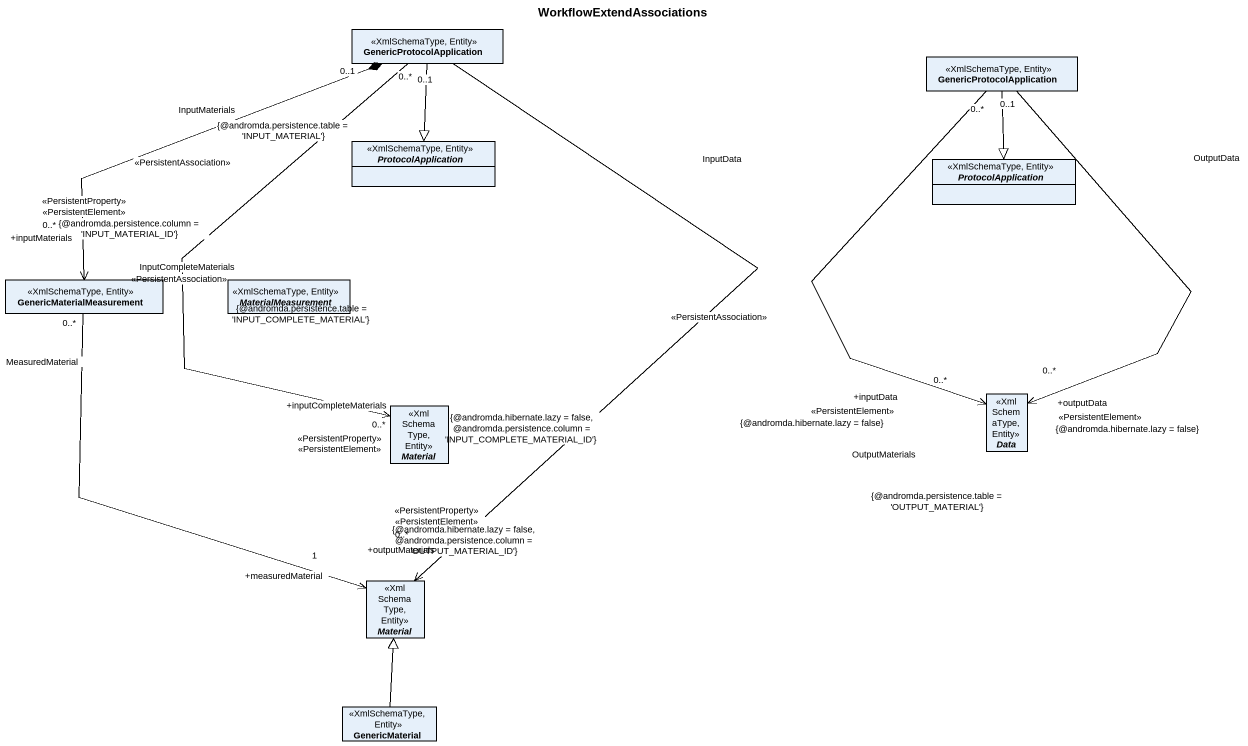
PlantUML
@startuml
title WorkflowExtendAssociations
hide circle
hide empty members
class GenericProtocolApplication <<XmlSchemaType, Entity>>
class "GenericProtocolApplication" as GenericProtocolApplication_2 <<XmlSchemaType, Entity>>
abstract class ProtocolApplication <<XmlSchemaType, Entity>>
abstract class "ProtocolApplication" as ProtocolApplication_2 <<XmlSchemaType, Entity>>
class GenericMaterialMeasurement <<XmlSchemaType, Entity>>
abstract class MaterialMeasurement <<XmlSchemaType, Entity>>
abstract class Material <<XmlSchemaType, Entity>>
abstract class Data <<XmlSchemaType, Entity>>
abstract class "Material" as Material_2 <<XmlSchemaType, Entity>>
class GenericMaterial <<XmlSchemaType, Entity>>
GenericProtocolApplication --|> ProtocolApplication
GenericProtocolApplication_2 --|> ProtocolApplication_2
GenericMaterialMeasurement "0..*\n+inputMaterials\n<<PersistentProperty>> <<PersistentElement>>\n{@andromda.persistence.column = 'INPUT_MATERIAL_ID'}" <-up-* "0..1" GenericProtocolApplication : InputMaterials\n{@andromda.persistence.table = 'INPUT_MATERIAL'}\n<<PersistentAssociation>>
Material "0..*\n+inputCompleteMaterials\n<<PersistentProperty>> <<PersistentElement>>\n{@andromda.hibernate.lazy = false, @andromda.persistence.column = 'INPUT_COMPLETE_MATERIAL_ID'}" <-up- "0..*" GenericProtocolApplication : InputCompleteMaterials\n<<PersistentAssociation>>\n{@andromda.persistence.table = 'INPUT_COMPLETE_MATERIAL'}
Data "0..*\n+inputData\n<<PersistentElement>>\n{@andromda.hibernate.lazy = false}" <-up- "0..*" GenericProtocolApplication_2 : InputData
Data "0..*\n+outputData\n<<PersistentElement>>\n{@andromda.hibernate.lazy = false}" <-up- "0..1" GenericProtocolApplication_2 : OutputData
Material_2 "0..*\n+outputMaterials\n<<PersistentProperty>> <<PersistentElement>>\n{@andromda.hibernate.lazy = false, @andromda.persistence.column = 'OUTPUT_MATERIAL_ID'}" <-up- "0..1" GenericProtocolApplication : <<PersistentAssociation>>\nOutputMaterials\n{@andromda.persistence.table = 'OUTPUT_MATERIAL'}
Material_2 "1\n+measuredMaterial" <-up- "0..*" GenericMaterialMeasurement : MeasuredMaterial
GenericMaterial -up-|> Material_2
@enduml
